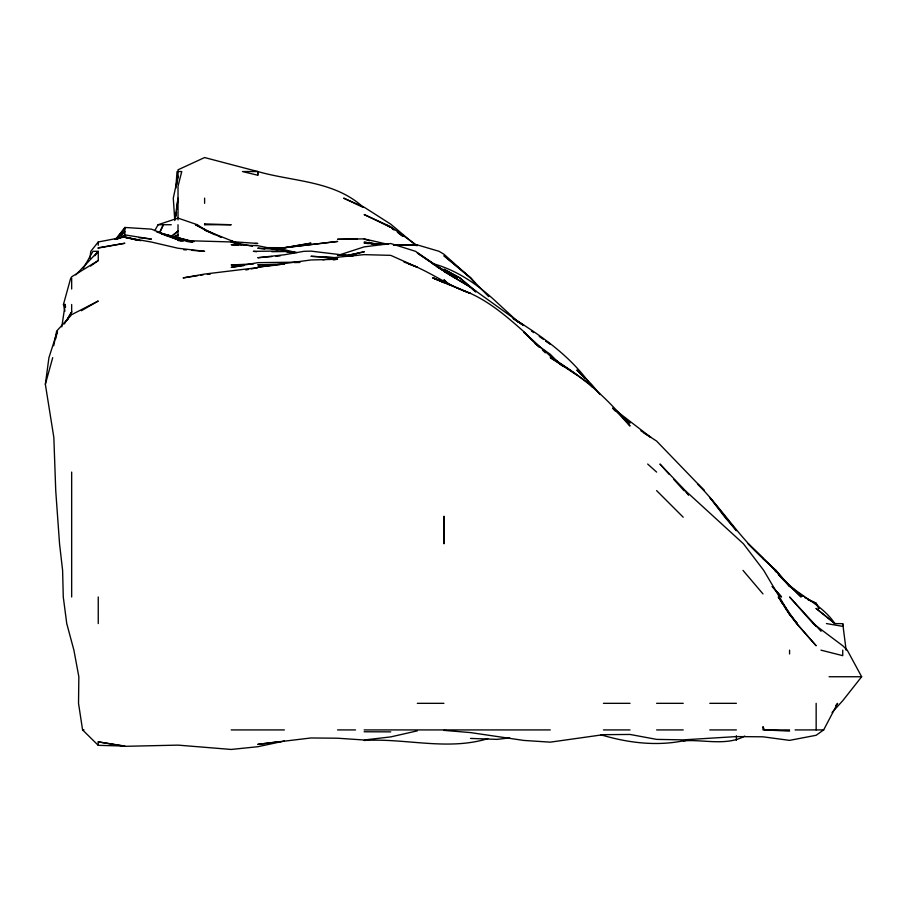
<?xml version="1.0" encoding="UTF-8"?>
<svg xmlns="http://www.w3.org/2000/svg" width="907" height="907" viewBox="0 0 907 907"><rect width="100%" height="100%" fill="white"/><g stroke="black" fill="none" stroke-linecap="round" stroke-linejoin="round"><path stroke-width="1.36" d="M257.781 175.232L257.826 171.548L242.452 171.548L257.781 175.232L257.781 171.548C293.346 181.729 334.195 180.64 363.004 207.057M175.788 188.35L177.035 171.548M175.992 216.331L176.457 212.136M176.774 209.336L178.021 198.145L174.802 220.537L173.271 198.145L178.021 176.275L178.021 169.802L204.608 157.546L257.781 171.536M124.837 746.053L98.251 745.339L82.582 729.92L78.524 703.333L78.841 676.747L73.898 650.149L66.744 623.562L63.275 596.976L62.606 570.39L59.545 543.792L55.735 490.619L53.842 437.446L45.35 384.262L48.933 357.675L57.447 331.089L55.61 339.059M89.861 258.314L90.802 251.318L98.251 241.988L124.837 236.874L140.789 240.695M176.91 184.472L178.021 176.275M61.801 326.883L65.145 304.491L63.445 304.491L64.941 311.146M53.728 345.714L56.653 331.089L71.664 314.65L98.251 301.011L81.358 310.75M63.445 304.491L70.78 277.905M45.35 384.262L52.708 357.675M160.392 231.149L163.373 224.732L159.791 232.158M443.908 730.373L470.495 732.584L523.679 740.418L550.266 742.153L603.438 734.659L630.036 734.455L656.623 739.386L683.209 739.874L736.382 736.586L762.98 736.813L789.566 740.373L816.153 735.282L823.658 729.92L837.626 703.333L835.835 705.521M83.387 268.234L92.945 251.318L98.251 251.318L98.251 260.547L90.553 266.068M154.757 230.605L158.09 224.732L178.021 218.099L197.341 224.732L204.608 229.675L195.459 224.732L221.07 237.419M64.363 323.924L71.664 311.974L71.664 304.491M115.756 239.391L124.837 227.464L151.424 229.142L178.021 239.811L162.07 234.119M94.861 255.751L98.251 251.318L75.825 274.855M821.05 631.272L789.566 596.976L813.171 623.562L842.739 645.75L847.251 650.149L861.65 676.747L842.739 700.703L832.07 712.437M116.187 239.403L124.837 228.575L115.847 238.915M120.88 235.593L124.837 231.659L114.974 239.357M173.985 234.936L178.021 231.081L171.378 236.137M174.552 236.965L178.021 234.811L172.954 237.237M71.664 276.782L98.251 260.547M117.593 238.768L124.837 234.902L151.424 239.074L138.839 237.691M600.638 735.124L603.438 735.52C629.333 742.992 656.577 746.166 683.209 740.86C703.367 739.228 726.348 746.291 744.749 736.087M120.007 238.122L124.837 235.684L117.241 239.097M337.551 255.525L364.138 246.885L390.736 243.53L415.508 251.318L443.908 270.796L436.652 266.601M487.785 738.672C447.378 750.973 405.27 737.992 364.138 740.475M417.322 730.849L390.736 736.903L364.138 739.999L337.551 738.219L310.965 737.969L257.781 744.364L280.172 741.541M284.379 741.019L257.781 746.722L231.194 749.454L178.021 745.123L124.837 746.325L98.251 741.869L98.251 745.339M245.82 269.957L248.484 269.447M251.137 268.925L257.781 267.622L204.608 274.073L183.101 277.905L197.885 275.603M98.251 248.053L124.837 243.257L98.251 247.792L98.251 248.473M322.926 259.833L337.551 257.214L364.138 254.64L390.736 255.355L417.322 267.214L408.456 263.937M333.357 259.912L337.551 259.243L310.965 259.969L257.781 267.157L280.172 264.651M200.572 275.184L203.259 274.764M243.79 265.638L231.194 267.338L257.781 262.656L299.763 262.123M509.677 737.879L497.081 739.375L470.495 738.423M683.209 740.86L686.009 740.531M271.783 256.568L257.781 257.724L284.379 254.776L303.879 251.318L310.965 251.126L352.948 256.182L337.551 254.992L357.143 255.434M275.977 256.216L280.172 255.865M207.408 274.379L210.209 274.186M253.586 263.926L231.194 264.957L243.79 264.674M284.379 264.175L257.781 264.833L275.977 264.572M254.992 243.518L257.781 243.461L231.194 241.625M393.525 245.355L417.322 244.89L439.067 251.318L443.908 254.209L470.495 277.905L488.703 296.623M294.174 262.565L299.763 262.463M271.783 251.692L284.379 251.545M357.143 239.108L337.551 239.289L364.138 238.881L388.071 244.391M400.531 245.344L417.322 245.23L393.525 245.105M178.021 171.548L181.751 171.548L178.021 186.23L178.021 217.703M158.09 224.732L171.287 224.732M829.089 676.747L861.65 676.747M417.322 703.333L443.908 703.333M603.438 703.333L630.036 703.333M656.623 703.333L683.209 703.333M709.796 703.333L736.382 703.333M82.582 729.92L83.977 729.92M231.194 729.92L284.379 729.92M337.551 729.92L355.521 729.92M364.138 729.92L550.266 729.92M603.438 729.92L630.036 729.92M656.623 729.92L683.209 729.92M709.796 729.92L736.382 729.92M789.566 729.92L762.98 729.92L762.98 726.62L764.42 729.92L789.566 731.099M795.065 729.92L823.658 729.92M264.787 247.622L284.379 247.702L337.551 241.455L284.379 247.702L310.965 243.167L284.379 247.86L264.787 247.668M364.138 731.768L390.736 731.87M846.129 650.149L842.739 623.676L834.848 623.562L816.153 608.472L834.848 623.562C820.416 601.965 794.226 594.357 778.421 574.312M204.608 223.916L231.194 224.732L204.608 224.732L204.608 223.916L204.869 224.732M337.551 257.724L310.965 256.296L337.551 257.939M385.135 244.436L364.138 243.133L368.344 243.564M183.622 249.708L186.411 249.924M192.012 250.355L204.608 251.318L178.021 248.246L151.424 242.044L124.837 237.328L136.81 239.992L126.175 237.419M296.974 252.543L284.379 251.318L292.768 252.565M238.19 245.4L231.194 244.697L257.781 245.684L277.723 249.913M371.144 243.858L376.734 244.436M180.822 240.729L178.021 240.412L231.194 241.954L252.463 246.296M186.411 241.375L189.212 241.704M264.787 249.017L257.781 248.201L284.379 249.72L295.999 252.497M256.681 251.738L253.359 251.318L284.379 251.035L294.605 252.645M183.622 240.831L178.021 240.117L182.216 240.774M186.411 241.183L190.617 241.715M380.94 244.516L364.138 242.192L378.14 244.357M98.251 741.869L123.443 745.837M288.358 252.237L291.022 252.69M826.447 623.562L842.739 626.374L842.739 623.676M191.309 241.863L164.723 235.06M183.339 239.743L187.33 240.718M193.973 241.681L178.021 237.759L191.309 241.579M192.647 241.852L160.732 233.348L192.647 241.84L178.021 238.722L156.752 231.999M239.176 244.346L231.194 242.124M820.96 650.149L842.739 655.659L842.739 650.149M160.732 233.19L178.021 237.691M364.138 239.04L369.455 240.763M433.274 263.722C457.808 270.467 478.749 285.399 497.081 302.575L517.591 321.486M404.023 262.1C427.48 269.583 447.106 285.49 470.495 293.415C490.426 302.496 506.934 316.713 523.192 331.089L539.427 347.03M241.33 244.686L204.608 230.015L214.732 234.709M443.908 282.462L433.229 277.905L443.908 282.621M807.82 599.595L816.153 603.257L819.044 608.041M386.065 224.732L390.736 227.374L364.138 214.54L390.736 226.716L417.322 245.661M362.868 207.261L343.674 198.145L364.138 207.193L390.736 224.165L416.245 245.661M804.804 597.6L816.153 603.257M433.036 263.994L457.026 277.905L443.908 270.297M470.495 287.168L443.908 271.329L470.495 287.168L523.679 325.477L516.741 321.078M515.21 320.08L523.679 325.125L513.271 318.663M640.852 430.757L656.623 441.097L704.41 490.619L698.345 484.86M513.271 318.414C541.706 336.032 569.732 355.793 589.527 383.23M643.959 432.979L650.92 437.446L612.837 408.116M589.958 384.262L592.838 387.357L589.958 384.262L576.852 374.999L550.266 357.675C581.319 374.897 607.826 398.456 630.036 426.029L615.966 410.848L630.036 423.07L613.007 408.116M454.963 277.905L417.322 253.008L442.752 270.547M545.719 341.009L550.266 344.059L545.844 341.009M531.468 331.089L533.679 332.608M539.212 336.429L543.633 339.479M535.232 343.753L550.266 354.286L558.757 362.891M539.427 347.245L523.679 332.087L552.136 357.675L576.852 374.999M394.057 229.811L391.835 228.19L394.057 229.788M398.49 233.054L402.912 236.296L397.379 232.226M800.325 594.47L789.566 586.126L791.618 587.94M552.068 357.675L562.839 366.099L550.266 355.952M786.346 582.43L794.294 589.618M475.869 291.294L459.917 277.905L443.908 269.22L459.781 277.905L475.687 292.043M449.022 284.413L443.908 279.832L449.022 284.549M647.666 464.033L656.623 472.094M697.528 483.907C720.68 507.444 738.491 535.924 762.98 558.406L748.162 543.792C766.812 560.571 783.115 579.584 801.108 596.976L778.421 574.358M813.341 623.562L816.153 626.306M542.386 349.932L545.345 352.834M656.623 490.619L683.209 517.205M613.132 408.83L615.071 410.848M584.573 378.174L576.852 370.045L591.489 384.262L600.026 394.545M774.714 570.39L776.573 572.351M683.935 490.619L673.901 479.52M772.265 586.682L781.551 596.976L772.265 586.489M669.241 474.35L659.933 464.033L685.273 490.619L743.445 543.792L763.728 570.39L789.566 614.175L796.539 623.562L816.153 645.761L796.777 623.562L778.263 596.976L789.566 614.175L797.344 623.562L789.566 614.538L784.249 606.341M475.075 283.018L470.495 277.905L443.908 255.706L470.495 277.678L475.234 283.018M688.64 494.712L685.046 490.619L688.424 495.052M743.003 570.39L762.98 593.915M781.222 601.658L782.73 603.994M816.153 603.926L819.044 608.54M65.145 304.491L65.565 307.156M816.153 703.333L816.153 729.92M789.566 650.149L789.566 653.981M736.382 735.77L736.382 740.407M204.608 198.145L204.608 203.338M178.021 218.099L178.021 219.902M178.021 224.732L178.021 238.518M124.837 227.464L124.837 237.112M98.251 241.988L98.251 245.207M98.251 596.976L98.251 623.562M71.664 277.905L71.664 289.004M71.664 472.071L71.664 596.976M444.203 517.205L443.908 543.792L443.908 516.253L444.203 517.205M71.664 311.974L67.073 320.33L71.664 311.974M364.138 251.795L348.186 255.298L364.138 251.795M240.06 244.323L231.194 240.911L240.06 244.38M443.908 282.372L432.696 277.905L470.495 293.415L443.908 282.372M802.842 596.25L799.521 594.085L802.842 596.239M776.007 570.39L762.98 558.599L775.666 570.39L789.566 586.523L776.007 570.39M736.382 530.606L724.886 517.205L709.796 497.41L736.382 530.606"/></g></svg>
